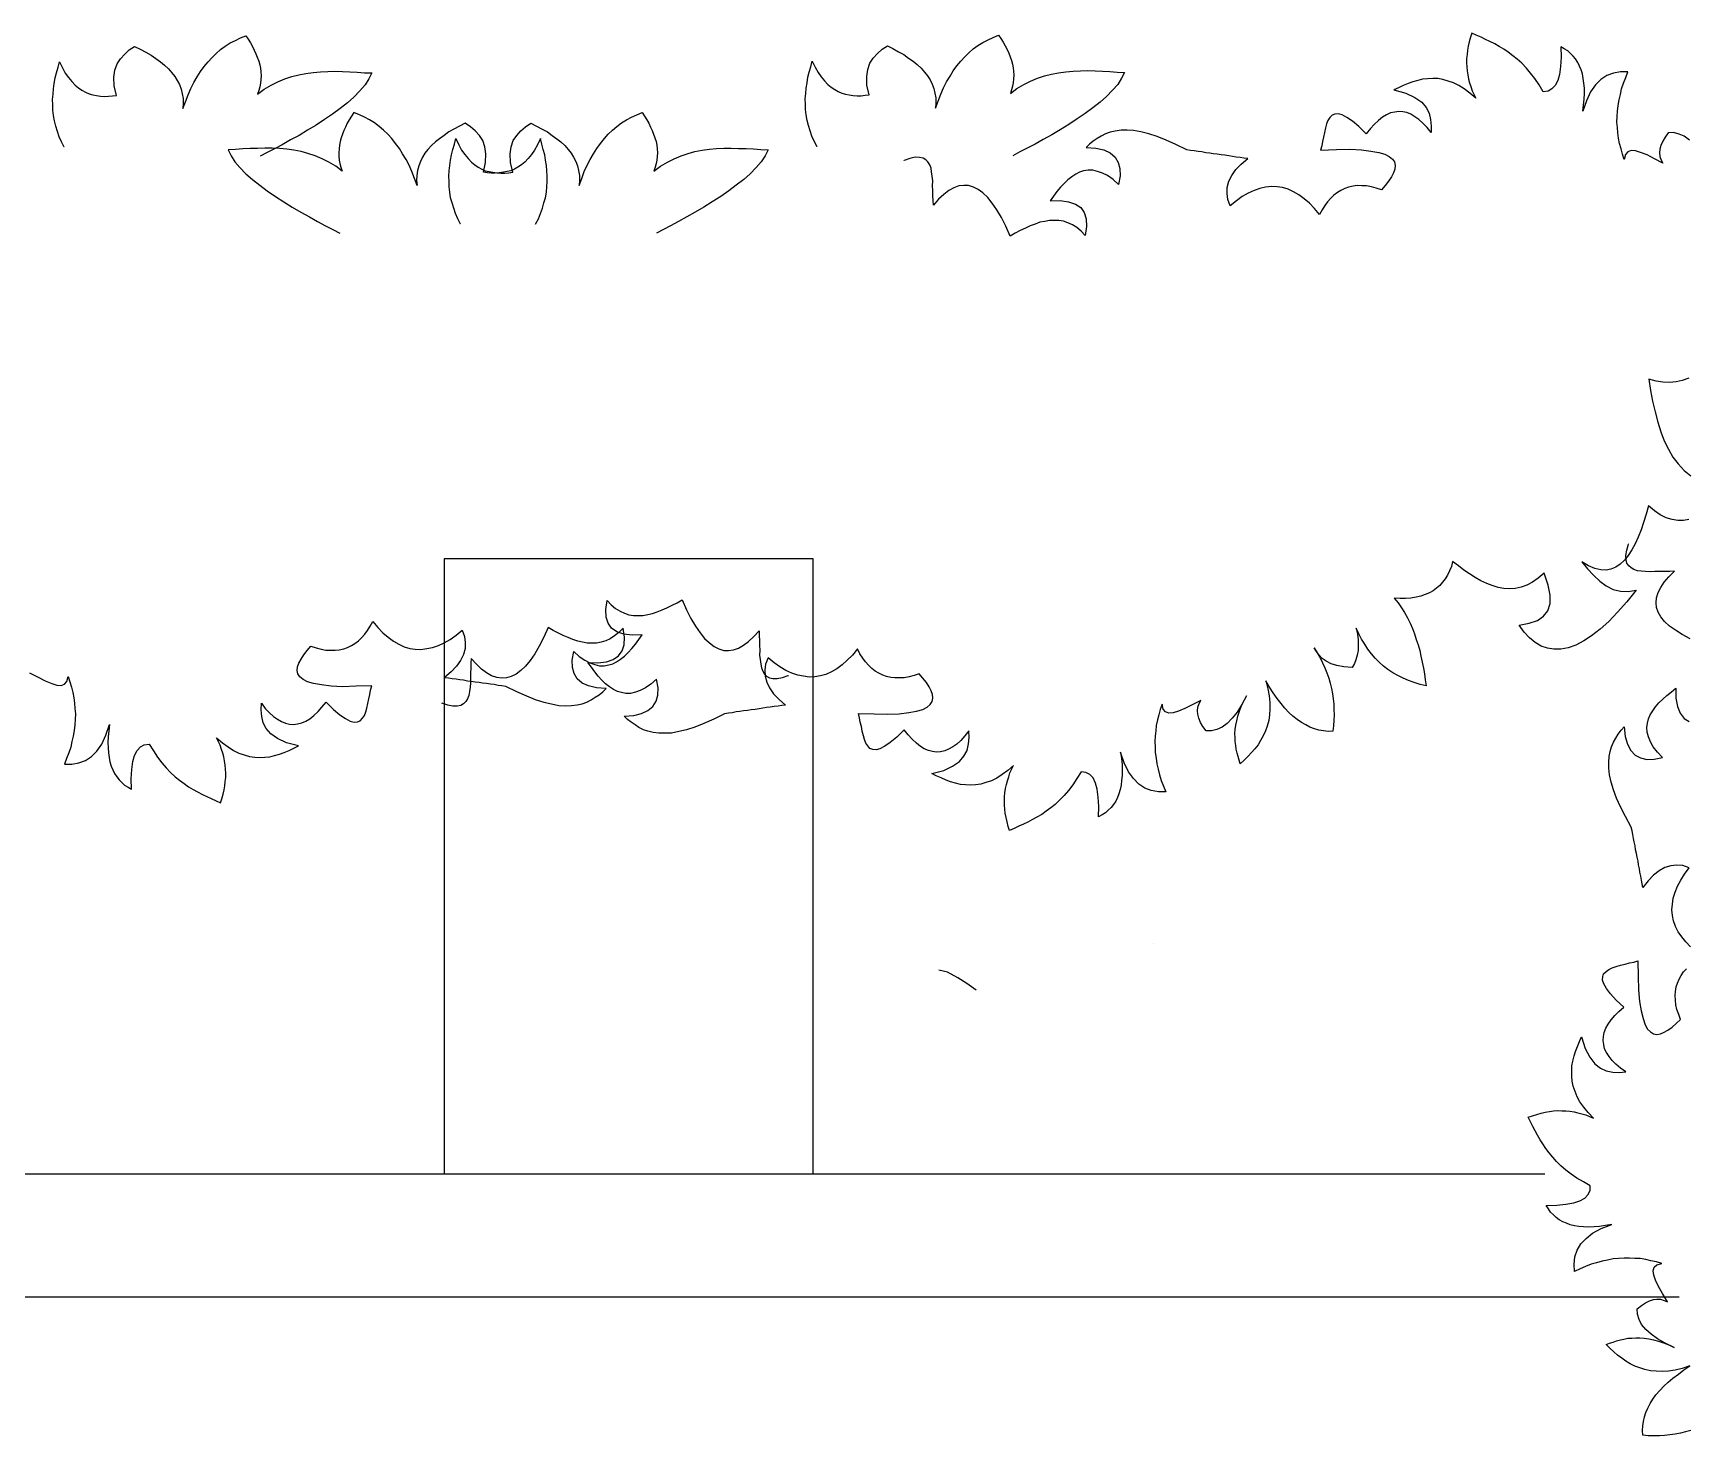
# Model space of a CAD drawing. Extents: x -24232 to 27340, y -23039 to 23489.
# Drawn here: x 6871 to 7542, y -18546 to -17976 of the extents above; entities that cross this region are included whole.
import ezdxf

# ---------------------------------------------------------------- set-up
doc = ezdxf.new("R2010")
doc.units = 0
doc.header["$LTSCALE"] = 10
for name, color, linetype in [('0-PLANTS', 11, 'CONTINUOUS'), ('1', 1, 'CONTINUOUS'), ('3', 3, 'CONTINUOUS')]:
    doc.layers.add(name, color=color, linetype=linetype)

msp = doc.modelspace()

# ---------------------------------------------------------------- linework, layer by layer
at = {"layer": '0-PLANTS', "color": 11}
for points in [[(7326.02, -18346.05), (7326.02, -18346.05)], [(7253.87, -18364.98), (7253.87, -18364.98)]]:
    msp.add_lwpolyline(points, close=True, dxfattribs=at)
msp.add_lwpolyline([(7253.87, -18364.98), (7250.08, -18362.21), (7246.37, -18359.92), (7242.19, -18357.7), (7238.7, -18356.81)], dxfattribs=at)
at = {"layer": '1'}
for p, q in [((7187.61, -18189.61), (7037.61, -18189.61)), ((7037.61, -18189.61), (7037.61, -18439.61)), ((7187.61, -18439.61), (7187.61, -18189.61))]:
    msp.add_line(p, q, dxfattribs=at)
for points in [[(6883.23, -18022.4), (6883.23, -18022.4), (6882.07, -18020.21), (6881.19, -18018.13), (6880.42, -18015.9), (6879.81, -18013.8), (6879.2, -18011.69), (6878.84, -18009.42), (6878.62, -18007.28), (6878.55, -18005.12), (6878.47, -18002.96), (6878.66, -18000.78), (6878.85, -17998.59), (6879.17, -17996.39), (6879.5, -17994.19), (6880.1, -17992.1), (6880.7, -17989.88), (6881.29, -17987.65), (6881.29, -17987.65), (6882.48, -17990.11), (6883.64, -17992.29), (6884.9, -17994.06), (6886.28, -17995.69), (6887.65, -17997.18), (6888.97, -17998.27), (6890.42, -17999.21), (6891.85, -18000.01), (6893.28, -18000.69), (6894.8, -18001.08), (6896.32, -18001.33), (6897.97, -18001.58), (6899.6, -18001.69), (6901.23, -18001.66), (6902.84, -18001.5), (6904.44, -18001.34), (6904.44, -18001.34), (6903.51, -17997.37), (6903.43, -17993.86), (6903.83, -17990.98), (6904.66, -17988.46), (6906.09, -17986.42), (6907.79, -17984.49), (6909.66, -17982.82), (6911.82, -17981.39), (6911.82, -17981.39), (6914.1, -17982.51), (6916.39, -17983.78), (6918.53, -17984.92), (6920.43, -17986.36), (6922.32, -17987.66), (6923.94, -17988.99), (6925.58, -17990.45), (6926.96, -17992.08), (6928.19, -17993.58), (6929.17, -17995.24), (6930.01, -17996.92), (6930.73, -17998.75), (6931.18, -18000.6), (6931.52, -18002.6), (6931.58, -18004.62), (6931.38, -18006.67), (6931.38, -18006.67), (6932.45, -18003.86), (6933.53, -18001.04), (6934.63, -17998.5), (6935.88, -17996.07), (6937.28, -17993.77), (6938.56, -17991.61), (6940.11, -17989.56), (6941.69, -17987.64), (6943.27, -17985.86), (6945, -17984.2), (6946.75, -17982.67), (6948.64, -17981.27), (6950.68, -17979.98), (6952.75, -17978.97), (6954.81, -17977.95), (6957.03, -17977.06), (6957.03, -17977.06), (6957.98, -17978.45), (6958.94, -17979.98), (6959.76, -17981.39), (6960.45, -17982.95), (6961.13, -17984.37), (6961.68, -17985.8), (6962.24, -17987.37), (6962.66, -17988.82), (6962.94, -17990.28), (6963.08, -17991.76), (6963.24, -17993.37), (6963.12, -17994.87), (6963, -17996.37), (6962.73, -17997.75), (6962.34, -17999.28), (6961.81, -18000.82), (6961.81, -18000.82), (6964.45, -17998.8), (6967.27, -17997.17), (6969.98, -17995.82), (6972.84, -17994.59), (6975.72, -17993.63), (6978.5, -17992.94), (6981.43, -17992.39), (6984.36, -17991.96), (6987.31, -17991.67), (6990.28, -17991.51), (6993.25, -17991.49), (6996.24, -17991.6), (6999.23, -17991.71), (7002.22, -17991.82), (7005.23, -17992.07), (7008.22, -17992.18), (7008.22, -17992.18), (7006.97, -17994.6), (7005.45, -17997.05), (7003.38, -17999.42), (7000.92, -18001.97), (6998.31, -18004.26), (6995.29, -18006.59), (6992.27, -18008.92), (6988.97, -18011.14), (6985.53, -18013.38), (6982.08, -18015.48), (6978.63, -18017.58), (6975.16, -18019.41), (6971.83, -18021.36), (6968.61, -18023.04), (6965.64, -18024.55), (6962.81, -18026.05)], [(7189.14, -18022.14), (7189.14, -18022.14), (7187.98, -18019.95), (7187.1, -18017.87), (7186.33, -18015.65), (7185.72, -18013.54), (7185.11, -18011.43), (7184.75, -18009.17), (7184.53, -18007.02), (7184.46, -18004.86), (7184.38, -18002.7), (7184.57, -18000.52), (7184.76, -17998.33), (7185.08, -17996.13), (7185.41, -17993.94), (7186.02, -17991.84), (7186.61, -17989.62), (7187.2, -17987.39), (7187.2, -17987.39), (7188.39, -17989.85), (7189.55, -17992.04), (7190.81, -17993.81), (7192.19, -17995.43), (7193.56, -17996.92), (7194.88, -17998.01), (7196.33, -17998.95), (7197.77, -17999.76), (7199.19, -18000.43), (7200.71, -18000.82), (7202.23, -18001.08), (7203.88, -18001.32), (7205.51, -18001.43), (7207.14, -18001.4), (7208.75, -18001.24), (7210.36, -18001.09), (7210.36, -18001.09), (7209.42, -17997.12), (7209.35, -17993.6), (7209.74, -17990.72), (7210.57, -17988.2), (7212, -17986.16), (7213.7, -17984.23), (7215.57, -17982.56), (7217.73, -17981.13), (7217.73, -17981.13), (7220.01, -17982.26), (7222.3, -17983.52), (7224.44, -17984.66), (7226.34, -17986.1), (7228.23, -17987.4), (7229.85, -17988.73), (7231.49, -17990.2), (7232.87, -17991.82), (7234.1, -17993.32), (7235.08, -17994.99), (7235.92, -17996.66), (7236.64, -17998.49), (7237.09, -18000.34), (7237.43, -18002.34), (7237.49, -18004.36), (7237.29, -18006.42), (7237.29, -18006.42), (7238.36, -18003.6), (7239.44, -18000.79), (7240.54, -17998.24), (7241.79, -17995.81), (7243.19, -17993.51), (7244.47, -17991.35), (7246.02, -17989.3), (7247.6, -17987.39), (7249.18, -17985.6), (7250.91, -17983.94), (7252.66, -17982.42), (7254.55, -17981.01), (7256.59, -17979.73), (7258.66, -17978.71), (7260.72, -17977.69), (7262.94, -17976.8), (7262.94, -17976.8), (7263.89, -17978.19), (7264.85, -17979.72), (7265.67, -17981.13), (7266.36, -17982.69), (7267.04, -17984.11), (7267.59, -17985.55), (7268.15, -17987.12), (7268.57, -17988.57), (7268.85, -17990.03), (7268.99, -17991.5), (7269.15, -17993.11), (7269.03, -17994.61), (7268.91, -17996.12), (7268.64, -17997.5), (7268.25, -17999.02), (7267.72, -18000.57), (7267.72, -18000.57), (7270.37, -17998.54), (7273.18, -17996.91), (7275.89, -17995.56), (7278.75, -17994.33), (7281.64, -17993.37), (7284.41, -17992.69), (7287.34, -17992.13), (7290.27, -17991.7), (7293.22, -17991.41), (7296.19, -17991.25), (7299.16, -17991.23), (7302.15, -17991.34), (7305.14, -17991.45), (7308.13, -17991.56), (7311.14, -17991.81), (7314.13, -17991.92), (7314.13, -17991.92), (7312.88, -17994.34), (7311.36, -17996.8), (7309.29, -17999.17), (7306.83, -18001.71), (7304.22, -18004), (7301.2, -18006.33), (7298.18, -18008.66), (7294.88, -18010.88), (7291.44, -18013.12), (7287.99, -18015.22), (7284.54, -18017.32), (7281.07, -18019.15), (7277.74, -18021.11), (7274.52, -18022.78), (7271.55, -18024.29), (7268.72, -18025.79)], [(7543.72, -18019.49), (7541.57, -18017.92), (7539.49, -18017.04), (7537.25, -18016.41), (7535.08, -18016.47), (7535.08, -18016.47), (7533.82, -18018.24), (7532.85, -18019.91), (7532.14, -18021.6), (7531.71, -18023.18), (7531.57, -18024.65), (7531.69, -18026.16), (7532.23, -18027.56), (7532.91, -18028.85), (7532.91, -18028.85), (7529.44, -18027.02), (7526.47, -18025.5), (7523.87, -18024.44), (7521.76, -18023.82), (7520.02, -18023.65), (7518.61, -18024.19), (7517.69, -18025.31), (7517.22, -18027.3), (7517.22, -18027.3), (7516.48, -18025.2), (7515.89, -18022.97), (7515.28, -18020.88), (7514.82, -18018.67), (7514.63, -18016.48), (7514.44, -18014.3), (7514.25, -18012.11), (7514.34, -18009.82), (7514.42, -18007.66), (7514.78, -18005.39), (7515.14, -18003.12), (7515.63, -18000.87), (7516.13, -17998.62), (7516.9, -17996.26), (7517.8, -17994.04), (7518.71, -17991.7), (7518.71, -17991.7), (7515.73, -17991.67), (7512.83, -17992.2), (7510.17, -17993.15), (7507.7, -17994.81), (7505.58, -17997.04), (7503.55, -17999.81), (7501.84, -18003.44), (7500.33, -18007.76), (7500.33, -18007.76), (7500.71, -18005.22), (7500.95, -18002.81), (7501.04, -18000.51), (7500.99, -17998.34), (7500.78, -17996.29), (7500.57, -17994.37), (7500.2, -17992.58), (7499.69, -17990.9), (7499.03, -17989.35), (7498.36, -17987.93), (7497.42, -17986.48), (7496.45, -17985.3), (7495.34, -17984.24), (7494.22, -17983.18), (7492.81, -17982.37), (7491.41, -17981.55), (7491.41, -17981.55), (7491.53, -17985.76), (7491.29, -17989.53), (7490.84, -17992.74), (7490.19, -17995.24), (7489.17, -17997.31), (7487.82, -17998.67), (7486.24, -17999.59), (7484.32, -17999.81), (7484.32, -17999.81), (7482.56, -17997.06), (7480.92, -17994.46), (7479.11, -17992.25), (7477.42, -17990.19), (7475.58, -17988.25), (7473.71, -17986.57), (7471.95, -17985.18), (7470.06, -17983.78), (7468.29, -17982.52), (7466.37, -17981.38), (7464.57, -17980.39), (7462.64, -17979.39), (7460.83, -17978.53), (7459.02, -17977.67), (7457.07, -17976.81), (7455.26, -17975.95), (7455.26, -17975.95), (7454.69, -17977.65), (7454.23, -17979.5), (7453.79, -17981.22), (7453.49, -17982.95), (7453.31, -17984.69), (7453.15, -17986.3), (7453.12, -17988.06), (7453.23, -17989.7), (7453.34, -17991.33), (7453.58, -17992.98), (7453.96, -17994.64), (7454.35, -17996.17), (7454.87, -17997.71), (7455.38, -17999.39), (7456.06, -18000.81), (7456.85, -18002.38), (7456.85, -18002.38), (7454.47, -18000.38), (7452.2, -17998.67), (7450.04, -17997.24), (7447.84, -17996.21), (7445.62, -17995.45), (7443.51, -17994.83), (7441.38, -17994.48), (7439.35, -17994.42), (7437.31, -17994.49), (7435.26, -17994.69), (7433.32, -17995.18), (7431.23, -17995.78), (7429.41, -17996.42), (7427.42, -17997.3), (7425.44, -17998.19), (7423.59, -17999.09), (7423.59, -17999.09), (7428.47, -18000.39), (7432.09, -18002.1), (7434.89, -18004), (7436.7, -18006.21), (7437.96, -18008.5), (7438.52, -18011.13), (7438.8, -18013.73), (7438.67, -18016.43), (7438.67, -18016.43), (7437.11, -18014.38), (7435.39, -18012.58), (7433.78, -18011.07), (7432.13, -18009.96), (7430.47, -18008.98), (7428.91, -18008.28), (7427.18, -18007.98), (7425.57, -18007.82), (7423.92, -18008.06), (7422.26, -18008.44), (7420.56, -18009.22), (7418.98, -18010.15), (7417.36, -18011.48), (7415.57, -18013.06), (7414.05, -18014.81), (7412.35, -18016.94), (7412.35, -18016.94), (7409.39, -18013.94), (7406.76, -18011.78), (7404.48, -18010.21), (7402.55, -18009.2), (7400.97, -18008.77), (7399.6, -18008.91), (7398.47, -18009.34), (7397.56, -18010.33), (7396.77, -18011.48), (7396.22, -18012.91), (7395.8, -18014.49), (7395.34, -18016.34), (7395.02, -18018.21), (7394.57, -18020.06), (7394.26, -18021.79), (7393.82, -18023.51), (7393.82, -18023.51), (7400.21, -18023.32), (7405.64, -18023.18), (7410.36, -18023.38), (7414.23, -18023.9), (7417.42, -18024.48), (7419.93, -18025.14), (7421.73, -18026.13), (7422.98, -18027.2), (7423.81, -18028.36), (7424.08, -18029.75), (7423.94, -18031.22), (7423.38, -18032.79), (7422.55, -18034.33), (7421.42, -18036.12), (7420.03, -18037.88), (7418.5, -18039.62), (7418.5, -18039.62), (7416.4, -18039.01), (7414.42, -18038.41), (7412.43, -18038.07), (7410.54, -18038.02), (7408.64, -18037.97), (7407, -18038.21), (7405.2, -18038.58), (7403.66, -18039.1), (7402.09, -18039.9), (7400.66, -18040.7), (7399.2, -18041.78), (7397.99, -18043.01), (7396.62, -18044.5), (7395.53, -18046.02), (7394.4, -18047.8), (7393.4, -18049.74), (7393.4, -18049.74), (7391.34, -18047.23), (7389.25, -18045.13), (7387.13, -18043.29), (7384.98, -18041.73), (7382.81, -18040.43), (7380.61, -18039.4), (7378.37, -18038.77), (7376.1, -18038.41), (7373.81, -18038.32), (7371.47, -18038.63), (7369.13, -18039.08), (7366.74, -18039.93), (7364.33, -18041.04), (7361.89, -18042.43), (7359.56, -18044.09), (7357.06, -18046.15), (7357.06, -18046.15), (7356.09, -18043.61), (7355.79, -18041.15), (7355.89, -18038.72), (7356.55, -18036.21), (7357.72, -18033.89), (7359.32, -18031.47), (7361.57, -18029.26), (7364.23, -18026.95), (7364.23, -18026.95), (7362.62, -18026.79), (7361.16, -18026.51), (7359.55, -18026.35), (7357.96, -18026.06), (7356.48, -18025.91), (7354.89, -18025.62), (7353.41, -18025.47), (7351.81, -18025.18), (7350.2, -18025.02), (7348.74, -18024.74), (7347.13, -18024.58), (7345.54, -18024.29), (7344.06, -18024.14), (7342.47, -18023.85), (7340.99, -18023.71), (7339.39, -18023.41), (7339.39, -18023.41), (7335.01, -18021.22), (7330.98, -18019.47), (7327.33, -18018.02), (7323.93, -18016.87), (7320.75, -18016.15), (7317.82, -18015.59), (7315.13, -18015.46), (7312.69, -18015.49), (7310.35, -18015.8), (7308.28, -18016.28), (7306.45, -18016.91), (7304.6, -18017.81), (7303.01, -18018.87), (7301.42, -18019.93), (7299.94, -18021.14), (7298.59, -18022.5), (7298.59, -18022.5), (7302.49, -18022.75), (7305.67, -18023.47), (7308.26, -18024.67), (7310.26, -18026.36), (7311.54, -18028.51), (7312.24, -18031.02), (7312.35, -18034.01), (7311.73, -18037.47), (7311.73, -18037.47), (7309.49, -18035.49), (7307.21, -18033.91), (7305.15, -18032.89), (7303.19, -18032.16), (7301.2, -18031.69), (7299.31, -18031.64), (7297.51, -18032), (7295.84, -18032.52), (7294.27, -18033.31), (7292.68, -18034.37), (7291.07, -18035.57), (7289.57, -18037.04), (7288.06, -18038.65), (7286.66, -18040.41), (7285.26, -18042.3), (7283.85, -18044.2), (7283.85, -18044.2), (7287.93, -18044.06), (7291.4, -18044.54), (7294.15, -18045.48), (7296.31, -18046.92), (7297.74, -18048.95), (7298.57, -18051.47), (7298.67, -18054.6), (7298.18, -18058.21), (7298.18, -18058.21), (7296.46, -18056.41), (7294.7, -18055.02), (7292.91, -18053.89), (7291.1, -18053.04), (7289.27, -18052.45), (7287.4, -18052.13), (7285.51, -18052.08), (7283.61, -18052.16), (7281.68, -18052.51), (7279.75, -18052.86), (7277.78, -18053.62), (7275.8, -18054.37), (7273.82, -18055.26), (7271.69, -18056.27), (7269.69, -18057.29), (7267.68, -18058.44), (7267.68, -18058.44), (7265.91, -18054.48), (7264.09, -18050.91), (7262.24, -18047.75), (7260.33, -18045.12), (7258.53, -18042.78), (7256.55, -18040.96), (7254.65, -18039.55), (7252.72, -18038.55), (7250.75, -18037.95), (7248.86, -18037.9), (7246.81, -18038.1), (7244.7, -18038.84), (7242.69, -18040), (7240.64, -18041.55), (7238.55, -18043.51), (7236.42, -18045.88), (7236.42, -18045.88), (7236.34, -18043.97), (7236.27, -18041.93), (7236.2, -18039.9), (7236.12, -18037.99), (7236.18, -18035.97), (7235.95, -18034.18), (7235.72, -18032.4), (7235.47, -18030.89), (7234.93, -18029.48), (7234.23, -18028.33), (7233.37, -18027.43), (7232.22, -18026.77), (7230.76, -18026.49), (7229, -18026.46), (7226.92, -18026.93), (7224.54, -18027.78), (7224.54, -18027.78), (7224.44, -18027.68)], [(7074.76, -18053.61), (7074.76, -18053.61), (7075.92, -18051.43), (7076.81, -18049.35), (7077.57, -18047.12), (7078.18, -18045.01), (7078.8, -18042.91), (7079.15, -18040.64), (7079.37, -18038.5), (7079.44, -18036.34), (7079.52, -18034.18), (7079.33, -18031.99), (7079.14, -18029.81), (7078.82, -18027.61), (7078.49, -18025.41), (7077.89, -18023.32), (7077.29, -18021.09), (7076.7, -18018.87), (7076.7, -18018.87), (7075.51, -18021.32), (7074.35, -18023.51), (7073.09, -18025.28), (7071.71, -18026.91), (7070.34, -18028.4), (7069.02, -18029.48), (7067.57, -18030.42), (7066.14, -18031.23), (7064.72, -18031.9), (7063.19, -18032.29), (7061.67, -18032.55), (7060.02, -18032.79), (7058.39, -18032.9), (7056.77, -18032.88), (7055.16, -18032.72), (7053.55, -18032.56), (7053.55, -18032.56), (7054.48, -18028.59), (7054.56, -18025.08), (7054.16, -18022.19), (7053.33, -18019.67), (7051.91, -18017.64), (7050.2, -18015.71), (7048.33, -18014.03), (7046.17, -18012.6), (7046.17, -18012.6), (7043.9, -18013.73), (7041.6, -18014.99), (7039.46, -18016.14), (7037.56, -18017.57), (7035.67, -18018.88), (7034.05, -18020.21), (7032.41, -18021.67), (7031.03, -18023.29), (7029.8, -18024.8), (7028.83, -18026.46), (7027.98, -18028.14), (7027.26, -18029.96), (7026.81, -18031.81), (7026.47, -18033.81), (7026.41, -18035.84), (7026.61, -18037.89), (7026.61, -18037.89), (7025.54, -18035.07), (7024.46, -18032.26), (7023.36, -18029.71), (7022.11, -18027.29), (7020.71, -18024.98), (7019.43, -18022.83), (7017.88, -18020.78), (7016.31, -18018.86), (7014.72, -18017.08), (7012.99, -18015.42), (7011.24, -18013.89), (7009.35, -18012.49), (7007.31, -18011.2), (7005.25, -18010.18), (7003.18, -18009.17), (7000.97, -18008.27), (7000.97, -18008.27), (7000.02, -18009.67), (6999.05, -18011.2), (6998.24, -18012.61), (6997.54, -18014.16), (6996.86, -18015.58), (6996.31, -18017.02), (6995.75, -18018.59), (6995.33, -18020.04), (6995.05, -18021.5), (6994.91, -18022.98), (6994.75, -18024.58), (6994.87, -18026.09), (6995, -18027.59), (6995.27, -18028.97), (6995.66, -18030.5), (6996.18, -18032.04), (6996.18, -18032.04), (6993.54, -18030.02), (6990.72, -18028.38), (6988.01, -18027.03), (6985.15, -18025.8), (6982.27, -18024.84), (6979.49, -18024.16), (6976.57, -18023.6), (6973.63, -18023.18), (6970.68, -18022.88), (6967.71, -18022.73), (6964.74, -18022.7), (6961.75, -18022.81), (6958.76, -18022.93), (6955.77, -18023.04), (6952.76, -18023.28), (6949.77, -18023.39), (6949.77, -18023.39), (6951.02, -18025.82), (6952.54, -18028.27), (6954.61, -18030.64), (6957.07, -18033.19), (6959.68, -18035.48), (6962.7, -18037.81), (6965.72, -18040.13), (6969.03, -18042.36), (6972.46, -18044.59), (6975.91, -18046.69), (6979.36, -18048.79), (6982.83, -18050.63), (6986.16, -18052.58), (6989.38, -18054.25), (6992.35, -18055.76), (6995.18, -18057.26)], [(7044.28, -18053.61), (7044.28, -18053.61), (7043.12, -18051.43), (7042.24, -18049.35), (7041.48, -18047.12), (7040.86, -18045.01), (7040.25, -18042.91), (7039.89, -18040.64), (7039.68, -18038.5), (7039.6, -18036.34), (7039.52, -18034.18), (7039.71, -18031.99), (7039.9, -18029.81), (7040.23, -18027.61), (7040.55, -18025.41), (7041.16, -18023.32), (7041.75, -18021.09), (7042.34, -18018.87), (7042.34, -18018.87), (7043.53, -18021.32), (7044.7, -18023.51), (7045.95, -18025.28), (7047.33, -18026.91), (7048.7, -18028.4), (7050.03, -18029.48), (7051.47, -18030.42), (7052.91, -18031.23), (7054.33, -18031.9), (7055.85, -18032.29), (7057.37, -18032.55), (7059.02, -18032.79), (7060.65, -18032.9), (7062.28, -18032.88), (7063.89, -18032.72), (7065.5, -18032.56), (7065.5, -18032.56), (7064.56, -18028.59), (7064.49, -18025.08), (7064.88, -18022.19), (7065.71, -18019.67), (7067.14, -18017.64), (7068.84, -18015.71), (7070.71, -18014.03), (7072.87, -18012.6), (7072.87, -18012.6), (7075.15, -18013.73), (7077.44, -18014.99), (7079.58, -18016.14), (7081.48, -18017.57), (7083.37, -18018.88), (7084.99, -18020.21), (7086.63, -18021.67), (7088.01, -18023.29), (7089.24, -18024.8), (7090.22, -18026.46), (7091.06, -18028.14), (7091.78, -18029.96), (7092.24, -18031.81), (7092.57, -18033.81), (7092.63, -18035.84), (7092.43, -18037.89), (7092.43, -18037.89), (7093.51, -18035.07), (7094.58, -18032.26), (7095.68, -18029.71), (7096.93, -18027.29), (7098.33, -18024.98), (7099.61, -18022.83), (7101.17, -18020.78), (7102.74, -18018.86), (7104.32, -18017.08), (7106.05, -18015.42), (7107.8, -18013.89), (7109.69, -18012.49), (7111.73, -18011.2), (7113.8, -18010.18), (7115.86, -18009.17), (7118.08, -18008.27), (7118.08, -18008.27), (7119.03, -18009.67), (7119.99, -18011.2), (7120.81, -18012.61), (7121.5, -18014.16), (7122.18, -18015.58), (7122.73, -18017.02), (7123.29, -18018.59), (7123.71, -18020.04), (7123.99, -18021.5), (7124.13, -18022.98), (7124.29, -18024.58), (7124.17, -18026.09), (7124.05, -18027.59), (7123.78, -18028.97), (7123.39, -18030.5), (7122.86, -18032.04), (7122.86, -18032.04), (7125.51, -18030.02), (7128.32, -18028.38), (7131.03, -18027.03), (7133.89, -18025.8), (7136.78, -18024.84), (7139.55, -18024.16), (7142.48, -18023.6), (7145.41, -18023.18), (7148.36, -18022.88), (7151.33, -18022.73), (7154.3, -18022.7), (7157.29, -18022.81), (7160.29, -18022.93), (7163.28, -18023.04), (7166.28, -18023.28), (7169.27, -18023.39), (7169.27, -18023.39), (7168.02, -18025.82), (7166.5, -18028.27), (7164.43, -18030.64), (7161.98, -18033.19), (7159.36, -18035.48), (7156.34, -18037.81), (7153.32, -18040.13), (7150.02, -18042.36), (7146.58, -18044.59), (7143.13, -18046.69), (7139.68, -18048.79), (7136.21, -18050.63), (7132.88, -18052.58), (7129.66, -18054.25), (7126.69, -18055.76), (7123.86, -18057.26)], [(7543.41, -18116.29), (7540.79, -18117.22), (7538.27, -18117.74), (7535.59, -18118.01), (7532.86, -18117.87), (7530.12, -18117.47), (7527.19, -18116.67), (7527.19, -18116.67), (7527.91, -18121.2), (7528.75, -18125.59), (7529.72, -18129.96), (7530.81, -18134.05), (7532.01, -18138), (7533.45, -18141.65), (7535.15, -18145.14), (7536.96, -18148.34), (7539.13, -18151.11), (7541.55, -18153.71), (7544.2, -18155.89)], [(7543.52, -18173.69), (7541.26, -18174.05), (7538.95, -18174.01), (7536.62, -18173.7), (7534.24, -18172.99), (7531.82, -18171.74), (7529.5, -18170.2), (7527, -18168.15), (7527, -18168.15), (7526.11, -18171.49), (7525.08, -18174.84), (7524.03, -18177.92), (7522.84, -18180.88), (7521.61, -18183.58), (7520.23, -18186.02), (7518.83, -18188.32), (7517.26, -18190.24), (7515.52, -18191.76), (7513.74, -18193.02), (7511.8, -18193.89), (7509.8, -18194.22), (7507.63, -18194.17), (7505.27, -18193.59), (7502.72, -18192.48), (7499.99, -18190.86), (7499.99, -18190.86), (7502.31, -18193.74), (7504.73, -18196.35), (7507.26, -18198.67), (7509.89, -18200.58), (7512.74, -18202.06), (7515.66, -18202.85), (7518.79, -18202.95), (7522.11, -18202.35), (7522.11, -18202.35), (7518.26, -18207.2), (7514.47, -18211.37), (7510.92, -18215.1), (7507.44, -18218.29), (7503.91, -18220.94), (7500.73, -18223.02), (7497.51, -18224.69), (7494.37, -18225.81), (7491.44, -18226.37), (7488.6, -18226.38), (7485.99, -18225.96), (7483.47, -18225.13), (7481.02, -18223.61), (7478.67, -18221.81), (7476.54, -18219.45), (7474.51, -18216.67), (7474.51, -18216.67), (7478.62, -18215.85), (7481.9, -18214.72), (7484.43, -18212.98), (7486.11, -18210.78), (7487.04, -18207.85), (7487.11, -18204.45), (7486.3, -18200.34), (7484.6, -18195.49), (7484.6, -18195.49), (7482.23, -18197.49), (7479.96, -18199.2), (7477.64, -18200.38), (7475.28, -18201.15), (7472.89, -18201.66), (7470.61, -18201.89), (7468.29, -18201.71), (7465.94, -18201.26), (7463.57, -18200.55), (7461.32, -18199.69), (7458.91, -18198.57), (7456.62, -18197.31), (7454.3, -18195.78), (7451.98, -18194.25), (7449.78, -18192.57), (7447.44, -18190.77), (7447.44, -18190.77), (7446.95, -18192.71), (7446.19, -18194.55), (7445.41, -18196.25), (7444.48, -18197.83), (7443.39, -18199.16), (7442.3, -18200.48), (7440.92, -18201.57), (7439.54, -18202.65), (7438, -18203.48), (7436.31, -18204.19), (7434.47, -18204.78), (7432.62, -18205.23), (7430.48, -18205.58), (7428.34, -18205.79), (7426.17, -18205.73), (7423.73, -18205.7), (7423.73, -18205.7), (7425.27, -18207.58), (7426.68, -18209.61), (7427.96, -18211.52), (7429.12, -18213.7), (7430.14, -18215.77), (7431.17, -18217.97), (7431.93, -18220.2), (7432.69, -18222.42), (7433.45, -18224.65), (7434.08, -18226.89), (7434.59, -18229.28), (7435.09, -18231.67), (7435.6, -18234.05), (7435.97, -18236.45), (7436.34, -18238.85), (7436.72, -18241.25), (7436.72, -18241.25), (7434.22, -18240.69), (7431.85, -18239.98), (7429.46, -18239.13), (7427.33, -18238.12), (7425.2, -18237.11), (7423.19, -18235.96), (7421.17, -18234.67), (7419.4, -18233.22), (7417.62, -18231.63), (7415.97, -18230.03), (7414.45, -18228.29), (7413.04, -18226.4), (7411.76, -18224.36), (7410.47, -18222.32), (7409.31, -18220.13), (7408.26, -18217.79), (7408.26, -18217.79), (7408.78, -18220.32), (7409.01, -18222.6), (7409.1, -18224.89), (7409.03, -18226.93), (7408.68, -18228.86), (7408.18, -18230.67), (7407.52, -18232.22), (7406.59, -18233.8), (7406.59, -18233.8), (7403.19, -18233.6), (7400.43, -18233.06), (7398.05, -18232.34), (7396.06, -18231.32), (7394.45, -18230.13), (7393.23, -18228.76), (7392.15, -18227.38), (7391.18, -18225.85), (7391.18, -18225.85), (7392.47, -18227.89), (7393.62, -18229.94), (7394.62, -18231.87), (7395.5, -18233.95), (7396.39, -18236.03), (7397.14, -18238.12), (7397.75, -18240.23), (7398.23, -18242.35), (7398.58, -18244.48), (7398.92, -18246.61), (7399.13, -18248.76), (7399.21, -18250.92), (7399.29, -18253.08), (7399.23, -18255.25), (7399.06, -18257.57), (7398.73, -18259.77), (7398.73, -18259.77), (7396.84, -18259.82), (7394.92, -18259.6), (7393.13, -18259.24), (7391.32, -18258.74), (7389.49, -18258.11), (7387.78, -18257.19), (7386.05, -18256.14), (7384.31, -18254.96), (7382.55, -18253.65), (7380.91, -18252.05), (7379.25, -18250.32), (7377.71, -18248.44), (7376.15, -18246.42), (7374.57, -18244.14), (7372.99, -18241.86), (7371.52, -18239.3), (7371.52, -18239.3), (7372.38, -18242.46), (7372.94, -18245.39), (7373.2, -18248.07), (7373.18, -18250.64), (7373.02, -18253.1), (7372.71, -18255.43), (7372.12, -18257.66), (7371.36, -18259.63), (7370.48, -18261.61), (7369.44, -18263.47), (7368.39, -18265.2), (7367.06, -18266.82), (7365.73, -18268.44), (7364.26, -18269.94), (7362.78, -18271.44), (7361.17, -18272.96), (7361.17, -18272.96), (7360.76, -18271.51), (7360.34, -18270.06), (7359.93, -18268.61), (7359.5, -18267.03), (7359.36, -18265.55), (7359.06, -18263.96), (7359.04, -18262.33), (7359.01, -18260.71), (7359.12, -18259.08), (7359.35, -18257.29), (7359.72, -18255.5), (7360.2, -18253.55), (7360.82, -18251.6), (7361.57, -18249.63), (7362.58, -18247.49), (7363.72, -18245.35), (7363.72, -18245.35), (7361.78, -18248.93), (7359.91, -18251.96), (7357.85, -18254.46), (7355.89, -18256.55), (7353.75, -18258.12), (7351.67, -18259), (7349.43, -18259.63), (7347.25, -18259.57), (7347.25, -18259.57), (7346, -18257.8), (7345.02, -18256.14), (7344.31, -18254.44), (7343.88, -18252.86), (7343.74, -18251.39), (7343.86, -18249.89), (7344.4, -18248.48), (7345.08, -18247.19), (7345.08, -18247.19), (7341.61, -18249.02), (7338.64, -18250.54), (7336.04, -18251.61), (7333.93, -18252.22), (7332.19, -18252.39), (7330.78, -18251.85), (7329.86, -18250.73), (7329.39, -18248.74), (7329.39, -18248.74), (7328.65, -18250.85), (7328.06, -18253.07), (7327.45, -18255.16), (7326.99, -18257.37), (7326.8, -18259.56), (7326.61, -18261.74), (7326.42, -18263.93), (7326.51, -18266.22), (7326.59, -18268.38), (7326.95, -18270.65), (7327.31, -18272.92), (7327.8, -18275.17), (7328.3, -18277.42), (7329.07, -18279.78), (7329.97, -18282), (7330.88, -18284.34), (7330.88, -18284.34), (7327.9, -18284.37), (7325, -18283.84), (7322.34, -18282.89), (7319.87, -18281.23), (7317.76, -18279.01), (7315.72, -18276.23), (7314.01, -18272.6), (7312.5, -18268.28), (7312.5, -18268.28), (7312.89, -18270.82), (7313.12, -18273.23), (7313.21, -18275.53), (7313.16, -18277.7), (7312.95, -18279.75), (7312.74, -18281.67), (7312.37, -18283.46), (7311.86, -18285.14), (7311.2, -18286.69), (7310.53, -18288.12), (7309.59, -18289.56), (7308.62, -18290.74), (7307.51, -18291.8), (7306.4, -18292.86), (7304.99, -18293.67), (7303.58, -18294.49), (7303.58, -18294.49), (7303.7, -18290.28), (7303.47, -18286.51), (7303.01, -18283.31), (7302.36, -18280.8), (7301.34, -18278.73), (7299.99, -18277.37), (7298.41, -18276.45), (7296.49, -18276.23), (7296.49, -18276.23), (7294.73, -18278.98), (7293.09, -18281.58), (7291.28, -18283.79), (7289.59, -18285.85), (7287.75, -18287.79), (7285.88, -18289.47), (7284.12, -18290.86), (7282.23, -18292.26), (7280.46, -18293.52), (7278.54, -18294.66), (7276.74, -18295.65), (7274.81, -18296.65), (7273, -18297.51), (7271.19, -18298.37), (7269.24, -18299.23), (7267.43, -18300.09), (7267.43, -18300.09), (7266.86, -18298.39), (7266.4, -18296.54), (7265.96, -18294.82), (7265.66, -18293.09), (7265.49, -18291.35), (7265.33, -18289.74), (7265.29, -18287.98), (7265.4, -18286.34), (7265.51, -18284.71), (7265.75, -18283.06), (7266.13, -18281.4), (7266.52, -18279.87), (7267.04, -18278.33), (7267.55, -18276.65), (7268.23, -18275.23), (7269.02, -18273.66), (7269.02, -18273.66), (7266.64, -18275.66), (7264.38, -18277.37), (7262.21, -18278.8), (7260.01, -18279.83), (7257.79, -18280.6), (7255.68, -18281.21), (7253.55, -18281.56), (7251.52, -18281.62), (7249.49, -18281.55), (7247.43, -18281.35), (7245.49, -18280.86), (7243.4, -18280.26), (7241.58, -18279.62), (7239.59, -18278.74), (7237.61, -18277.85), (7235.76, -18276.95), (7235.76, -18276.95), (7240.64, -18275.65), (7244.27, -18273.94), (7247.06, -18272.04), (7248.87, -18269.83), (7250.13, -18267.54), (7250.69, -18264.91), (7250.97, -18262.31), (7250.84, -18259.61), (7250.84, -18259.61), (7249.28, -18261.66), (7247.56, -18263.46), (7245.95, -18264.97), (7244.3, -18266.08), (7242.64, -18267.06), (7241.08, -18267.76), (7239.35, -18268.06), (7237.74, -18268.22), (7236.09, -18267.98), (7234.43, -18267.6), (7232.73, -18266.82), (7231.15, -18265.89), (7229.53, -18264.56), (7227.75, -18262.98), (7226.22, -18261.23), (7224.52, -18259.1), (7224.52, -18259.1), (7221.56, -18262.1), (7218.93, -18264.26), (7216.65, -18265.84), (7214.72, -18266.84), (7213.14, -18267.27), (7211.77, -18267.13), (7210.64, -18266.7), (7209.73, -18265.71), (7208.94, -18264.57), (7208.4, -18263.13), (7207.97, -18261.55), (7207.51, -18259.7), (7207.2, -18257.83), (7206.74, -18255.98), (7206.44, -18254.25), (7205.99, -18252.53), (7205.99, -18252.53), (7212.38, -18252.72), (7217.81, -18252.86), (7222.53, -18252.66), (7226.4, -18252.14), (7229.6, -18251.56), (7232.1, -18250.9), (7233.9, -18249.91), (7235.15, -18248.84), (7235.98, -18247.68), (7236.25, -18246.29), (7236.11, -18244.82), (7235.55, -18243.25), (7234.72, -18241.71), (7233.59, -18239.92), (7232.2, -18238.16), (7230.67, -18236.42), (7230.67, -18236.42), (7228.57, -18237.03), (7226.6, -18237.63), (7224.6, -18237.97), (7222.71, -18238.02), (7220.82, -18238.07), (7219.17, -18237.83), (7217.37, -18237.46), (7215.83, -18236.94), (7214.26, -18236.14), (7212.83, -18235.34), (7211.37, -18234.26), (7210.16, -18233.03), (7208.8, -18231.54), (7207.7, -18230.02), (7206.57, -18228.24), (7205.57, -18226.3), (7205.57, -18226.3), (7203.52, -18228.81), (7201.42, -18230.91), (7199.3, -18232.75), (7197.15, -18234.31), (7194.98, -18235.61), (7192.78, -18236.64), (7190.54, -18237.27), (7188.27, -18237.63), (7185.98, -18237.72), (7183.65, -18237.41), (7181.3, -18236.96), (7178.91, -18236.11), (7176.5, -18235), (7174.06, -18233.61), (7171.73, -18231.95), (7169.23, -18229.89), (7169.23, -18229.89), (7168.26, -18232.43), (7167.96, -18234.89), (7168.06, -18237.32), (7168.72, -18239.83), (7169.9, -18242.15), (7171.49, -18244.57), (7173.74, -18246.78), (7176.4, -18249.09), (7176.4, -18249.09), (7174.8, -18249.25), (7173.33, -18249.53), (7171.72, -18249.69), (7170.13, -18249.98), (7168.65, -18250.13), (7167.06, -18250.42), (7165.58, -18250.57), (7163.99, -18250.86), (7162.38, -18251.02), (7160.91, -18251.3), (7159.3, -18251.46), (7157.71, -18251.75), (7156.23, -18251.9), (7154.64, -18252.19), (7153.16, -18252.34), (7151.57, -18252.63), (7151.57, -18252.63), (7147.18, -18254.82), (7143.15, -18256.57), (7139.5, -18258.02), (7136.1, -18259.17), (7132.92, -18259.89), (7129.99, -18260.45), (7127.3, -18260.58), (7124.86, -18260.55), (7122.53, -18260.24), (7120.45, -18259.76), (7118.62, -18259.13), (7116.78, -18258.23), (7115.18, -18257.17), (7113.59, -18256.11), (7112.11, -18254.9), (7110.76, -18253.54), (7110.76, -18253.54), (7114.66, -18253.29), (7117.84, -18252.57), (7120.43, -18251.37), (7122.43, -18249.68), (7123.71, -18247.53), (7124.41, -18245.02), (7124.52, -18242.03), (7123.91, -18238.57), (7123.91, -18238.57), (7121.66, -18240.55), (7119.38, -18242.13), (7117.32, -18243.15), (7115.36, -18243.88), (7113.37, -18244.35), (7111.48, -18244.4), (7109.69, -18244.04), (7108.01, -18243.52), (7106.44, -18242.73), (7104.85, -18241.67), (7103.24, -18240.47), (7101.74, -18239), (7100.23, -18237.39), (7098.83, -18235.63), (7097.43, -18233.74), (7096.02, -18231.84), (7096.02, -18231.84), (7100.1, -18231.98), (7103.57, -18231.5), (7106.32, -18230.56), (7108.48, -18229.12), (7109.91, -18227.09), (7110.74, -18224.57), (7110.84, -18221.44), (7110.35, -18217.84), (7110.35, -18217.84), (7108.63, -18219.63), (7106.87, -18221.02), (7105.09, -18222.15), (7103.27, -18223), (7101.44, -18223.59), (7099.57, -18223.91), (7097.68, -18223.96), (7095.78, -18223.88), (7093.85, -18223.53), (7091.92, -18223.18), (7089.95, -18222.42), (7087.98, -18221.67), (7085.99, -18220.78), (7083.86, -18219.77), (7081.86, -18218.75), (7079.85, -18217.6), (7079.85, -18217.6), (7078.08, -18221.56), (7076.27, -18225.13), (7074.41, -18228.29), (7072.5, -18230.92), (7070.7, -18233.26), (7068.72, -18235.08), (7066.82, -18236.49), (7064.89, -18237.49), (7062.92, -18238.09), (7061.03, -18238.14), (7058.98, -18237.94), (7056.87, -18237.2), (7054.86, -18236.04), (7052.81, -18234.49), (7050.73, -18232.53), (7048.6, -18230.16), (7048.6, -18230.16), (7048.51, -18232.07), (7048.44, -18234.11), (7048.37, -18236.14), (7048.29, -18238.05), (7048.36, -18240.07), (7048.13, -18241.86), (7047.9, -18243.64), (7047.64, -18245.15), (7047.1, -18246.56), (7046.4, -18247.71), (7045.54, -18248.61), (7044.39, -18249.27), (7042.93, -18249.55), (7041.17, -18249.58), (7039.09, -18249.11), (7036.71, -18248.27), (7036.71, -18248.27), (7036.61, -18248.36)], [(7543.94, -18222.13), (7540.69, -18220.43), (7537.98, -18218.65), (7535.55, -18216.96), (7533.63, -18215.07), (7532.14, -18213.24), (7531.04, -18211.36), (7530.35, -18209.42), (7530.21, -18207.53), (7530.31, -18205.48), (7530.95, -18203.34), (7532.01, -18201.28), (7533.47, -18199.15), (7535.33, -18196.97), (7537.58, -18194.73), (7537.58, -18194.73), (7535.68, -18194.74), (7533.64, -18194.77), (7531.6, -18194.8), (7529.7, -18194.81), (7527.68, -18194.97), (7525.88, -18194.82), (7524.09, -18194.68), (7522.57, -18194.49), (7521.13, -18194.02), (7519.95, -18193.38), (7519.01, -18192.57), (7518.3, -18191.44), (7517.95, -18190), (7517.83, -18188.24), (7518.2, -18186.15), (7518.94, -18183.72), (7518.94, -18183.72), (7518.84, -18183.63)], [(6869.08, -18235.96), (6872.56, -18237.79), (6875.52, -18239.3), (6878.12, -18240.37), (6880.23, -18240.99), (6881.97, -18241.16), (6883.38, -18240.62), (6884.3, -18239.49), (6884.77, -18237.51), (6884.77, -18237.51), (6885.51, -18239.61), (6886.1, -18241.84), (6886.71, -18243.93), (6887.17, -18246.14), (6887.36, -18248.33), (6887.55, -18250.51), (6887.74, -18252.7), (6887.65, -18254.99), (6887.57, -18257.15), (6887.21, -18259.42), (6886.85, -18261.68), (6886.36, -18263.94), (6885.87, -18266.19), (6885.09, -18268.55), (6884.19, -18270.76), (6883.29, -18273.11), (6883.29, -18273.11), (6886.26, -18273.14), (6889.16, -18272.61), (6891.83, -18271.65), (6894.29, -18270), (6896.41, -18267.77), (6898.44, -18264.99), (6900.15, -18261.37), (6901.66, -18257.05), (6901.66, -18257.05), (6901.28, -18259.59), (6901.04, -18262), (6900.95, -18264.29), (6901, -18266.47), (6901.21, -18268.52), (6901.43, -18270.43), (6901.79, -18272.23), (6902.3, -18273.91), (6902.96, -18275.46), (6903.63, -18276.88), (6904.57, -18278.33), (6905.54, -18279.51), (6906.65, -18280.57), (6907.77, -18281.62), (6909.18, -18282.44), (6910.59, -18283.26), (6910.59, -18283.26), (6910.46, -18279.05), (6910.7, -18275.28), (6911.15, -18272.07), (6911.8, -18269.56), (6912.82, -18267.5), (6914.17, -18266.14), (6915.75, -18265.21), (6917.67, -18265), (6917.67, -18265), (6919.43, -18267.74), (6921.07, -18270.34), (6922.88, -18272.55), (6924.57, -18274.62), (6926.41, -18276.56), (6928.28, -18278.23), (6930.04, -18279.63), (6931.93, -18281.03), (6933.7, -18282.29), (6935.62, -18283.43), (6937.42, -18284.42), (6939.35, -18285.42), (6941.16, -18286.28), (6942.97, -18287.13), (6944.92, -18288), (6946.73, -18288.86), (6946.73, -18288.86), (6947.31, -18287.15), (6947.76, -18285.3), (6948.2, -18283.59), (6948.51, -18281.86), (6948.68, -18280.11), (6948.84, -18278.5), (6948.88, -18276.75), (6948.77, -18275.11), (6948.66, -18273.48), (6948.41, -18271.83), (6948.04, -18270.16), (6947.65, -18268.64), (6947.12, -18267.09), (6946.61, -18265.42), (6945.94, -18264), (6945.14, -18262.43), (6945.14, -18262.43), (6947.52, -18264.43), (6949.79, -18266.14), (6951.95, -18267.57), (6954.15, -18268.6), (6956.38, -18269.36), (6958.48, -18269.98), (6960.61, -18270.32), (6962.64, -18270.39), (6964.68, -18270.32), (6966.73, -18270.11), (6968.67, -18269.63), (6970.76, -18269.02), (6972.59, -18268.39), (6974.57, -18267.5), (6976.55, -18266.62), (6978.4, -18265.72), (6978.4, -18265.72), (6973.52, -18264.42), (6969.9, -18262.71), (6967.11, -18260.81), (6965.29, -18258.6), (6964.03, -18256.31), (6963.48, -18253.68), (6963.19, -18251.08), (6963.32, -18248.38), (6963.32, -18248.38), (6964.88, -18250.43), (6966.6, -18252.23), (6968.21, -18253.74), (6969.86, -18254.85), (6971.52, -18255.83), (6973.08, -18256.52), (6974.81, -18256.83), (6976.42, -18256.99), (6978.07, -18256.74), (6979.73, -18256.37), (6981.43, -18255.59), (6983.02, -18254.66), (6984.64, -18253.33), (6986.42, -18251.75), (6987.94, -18250), (6989.64, -18247.87), (6989.64, -18247.87), (6992.6, -18250.87), (6995.23, -18253.02), (6997.51, -18254.6), (6999.44, -18255.61), (7001.03, -18256.03), (7002.39, -18255.9), (7003.52, -18255.47), (7004.43, -18254.47), (7005.22, -18253.33), (7005.77, -18251.9), (7006.19, -18250.31), (7006.65, -18248.46), (7006.97, -18246.6), (7007.42, -18244.75), (7007.73, -18243.02), (7008.17, -18241.3), (7008.17, -18241.3), (7001.79, -18241.48), (6996.36, -18241.62), (6991.63, -18241.43), (6987.76, -18240.91), (6984.57, -18240.32), (6982.06, -18239.67), (6980.26, -18238.68), (6979.01, -18237.61), (6978.18, -18236.44), (6977.91, -18235.06), (6978.06, -18233.59), (6978.62, -18232.02), (6979.45, -18230.47), (6980.57, -18228.69), (6981.96, -18226.93), (6983.49, -18225.19), (6983.49, -18225.19), (6985.6, -18225.8), (6987.57, -18226.4), (6989.57, -18226.73), (6991.46, -18226.79), (6993.35, -18226.84), (6995, -18226.59), (6996.79, -18226.23), (6998.33, -18225.7), (6999.9, -18224.91), (7001.34, -18224.1), (7002.8, -18223.03), (7004, -18221.8), (7005.37, -18220.31), (7006.47, -18218.79), (7007.59, -18217), (7008.59, -18215.07), (7008.59, -18215.07), (7010.65, -18217.58), (7012.74, -18219.68), (7014.86, -18221.51), (7017.01, -18223.08), (7019.18, -18224.38), (7021.38, -18225.41), (7023.62, -18226.04), (7025.89, -18226.39), (7028.18, -18226.49), (7030.52, -18226.17), (7032.86, -18225.73), (7035.25, -18224.88), (7037.66, -18223.77), (7040.1, -18222.38), (7042.43, -18220.72), (7044.94, -18218.66), (7044.94, -18218.66), (7045.9, -18221.19), (7046.2, -18223.66), (7046.1, -18226.09), (7045.44, -18228.6), (7044.27, -18230.92), (7042.67, -18233.33), (7040.42, -18235.55), (7037.76, -18237.86), (7037.76, -18237.86), (7039.37, -18238.02), (7040.83, -18238.3), (7042.44, -18238.46), (7044.04, -18238.75), (7045.51, -18238.9), (7047.11, -18239.19), (7048.58, -18239.33), (7050.18, -18239.63), (7051.79, -18239.79), (7053.25, -18240.07), (7054.86, -18240.23), (7056.45, -18240.52), (7057.93, -18240.66), (7059.53, -18240.96), (7061, -18241.1), (7062.6, -18241.4), (7062.6, -18241.4), (7066.98, -18243.59), (7071.01, -18245.34), (7074.66, -18246.79), (7078.07, -18247.93), (7081.25, -18248.65), (7084.17, -18249.21), (7086.86, -18249.34), (7089.3, -18249.32), (7091.64, -18249), (7093.72, -18248.53), (7095.54, -18247.9), (7097.39, -18247), (7098.98, -18245.94), (7100.58, -18244.88), (7102.05, -18243.67), (7103.4, -18242.31), (7103.4, -18242.31), (7099.5, -18242.06), (7096.32, -18241.34), (7093.73, -18240.14), (7091.73, -18238.45), (7090.46, -18236.29), (7089.76, -18233.79), (7089.64, -18230.8), (7090.26, -18227.34), (7090.26, -18227.34), (7092.5, -18229.32), (7094.78, -18230.9), (7096.85, -18231.91), (7098.81, -18232.65), (7100.79, -18233.12), (7102.68, -18233.17), (7104.48, -18232.8), (7106.15, -18232.29), (7107.72, -18231.5), (7109.32, -18230.44), (7110.92, -18229.24), (7112.42, -18227.76), (7113.94, -18226.15), (7115.33, -18224.4), (7116.73, -18222.5), (7118.14, -18220.61), (7118.14, -18220.61), (7114.06, -18220.75), (7110.59, -18220.27), (7107.84, -18219.32), (7105.68, -18217.89), (7104.26, -18215.85), (7103.42, -18213.33), (7103.32, -18210.21), (7103.82, -18206.6), (7103.82, -18206.6), (7105.53, -18208.4), (7107.29, -18209.79), (7109.08, -18210.91), (7110.89, -18211.77), (7112.73, -18212.36), (7114.59, -18212.68), (7116.48, -18212.73), (7118.39, -18212.65), (7120.32, -18212.29), (7122.25, -18211.94), (7124.22, -18211.19), (7126.19, -18210.44), (7128.17, -18209.55), (7130.3, -18208.54), (7132.3, -18207.52), (7134.31, -18206.36), (7134.31, -18206.36), (7136.08, -18210.33), (7137.9, -18213.9), (7139.75, -18217.06), (7141.66, -18219.68), (7143.46, -18222.03), (7145.45, -18223.85), (7147.34, -18225.26), (7149.27, -18226.26), (7151.24, -18226.86), (7153.13, -18226.91), (7155.18, -18226.71), (7157.29, -18225.97), (7159.3, -18224.81), (7161.35, -18223.25), (7163.44, -18221.29), (7165.57, -18218.93), (7165.57, -18218.93), (7165.65, -18220.83), (7165.72, -18222.87), (7165.79, -18224.91), (7165.87, -18226.82), (7165.81, -18228.84), (7166.04, -18230.62), (7166.27, -18232.41), (7166.52, -18233.92), (7167.06, -18235.33), (7167.76, -18236.48), (7168.62, -18237.38), (7169.77, -18238.03), (7171.24, -18238.31), (7172.99, -18238.35), (7175.07, -18237.88), (7177.46, -18237.03), (7177.46, -18237.03), (7177.55, -18237.12)], [(7543.62, -18315.21), (7541.05, -18314.37), (7538.57, -18314.19), (7536.15, -18314.41), (7533.67, -18315.18), (7531.41, -18316.47), (7529.07, -18318.17), (7526.97, -18320.53), (7524.79, -18323.3), (7524.79, -18323.3), (7524.55, -18321.7), (7524.2, -18320.25), (7523.97, -18318.65), (7523.6, -18317.07), (7523.38, -18315.61), (7523.01, -18314.03), (7522.8, -18312.56), (7522.43, -18310.98), (7522.19, -18309.38), (7521.84, -18307.93), (7521.61, -18306.33), (7521.24, -18304.75), (7521.02, -18303.29), (7520.65, -18301.71), (7520.44, -18300.24), (7520.07, -18298.66), (7520.07, -18298.66), (7517.67, -18294.38), (7515.73, -18290.45), (7514.11, -18286.87), (7512.8, -18283.52), (7511.93, -18280.38), (7511.23, -18277.49), (7510.97, -18274.8), (7510.88, -18272.36), (7511.08, -18270.02), (7511.45, -18267.92), (7512, -18266.07), (7512.81, -18264.18), (7513.79, -18262.53), (7514.78, -18260.89), (7515.91, -18259.36), (7517.2, -18257.94), (7517.2, -18257.94), (7517.64, -18261.83), (7518.51, -18264.97), (7519.84, -18267.5), (7521.62, -18269.42), (7523.83, -18270.59), (7526.37, -18271.17), (7529.36, -18271.14), (7532.79, -18270.36), (7532.79, -18270.36), (7530.7, -18268.21), (7529.02, -18266.01), (7527.9, -18264), (7527.07, -18262.07), (7526.51, -18260.11), (7526.37, -18258.23), (7526.65, -18256.42), (7527.08, -18254.72), (7527.8, -18253.11), (7528.78, -18251.47), (7529.9, -18249.81), (7531.3, -18248.24), (7532.84, -18246.65), (7534.53, -18245.18), (7536.35, -18243.68), (7538.17, -18242.19), (7538.17, -18242.19), (7538.23, -18246.26), (7538.87, -18249.71), (7539.95, -18252.41), (7541.49, -18254.5), (7543.59, -18255.83)], [(7544.14, -18347.42), (7542.21, -18345.39), (7540.54, -18343.32), (7539.14, -18341.21), (7538.01, -18339.06), (7537.27, -18336.85), (7536.81, -18334.61), (7536.61, -18332.32), (7536.81, -18329.98), (7537.14, -18327.61), (7537.87, -18325.19), (7538.87, -18322.72), (7540.14, -18320.22), (7541.69, -18317.81), (7543.62, -18315.21)], [(7543.9, -18517.73), (7540.78, -18518.73), (7537.89, -18519.43), (7535.22, -18519.82), (7532.65, -18519.93), (7530.19, -18519.88), (7527.84, -18519.68), (7525.59, -18519.2), (7523.59, -18518.54), (7521.56, -18517.75), (7519.65, -18516.8), (7517.88, -18515.84), (7516.2, -18514.59), (7514.51, -18513.34), (7512.94, -18511.94), (7511.37, -18510.53), (7509.79, -18509), (7509.79, -18509), (7511.21, -18508.51), (7512.64, -18508.03), (7514.07, -18507.55), (7515.63, -18507.05), (7517.09, -18506.83), (7518.68, -18506.46), (7520.29, -18506.36), (7521.91, -18506.26), (7523.55, -18506.29), (7525.35, -18506.43), (7527.16, -18506.71), (7529.12, -18507.1), (7531.11, -18507.63), (7533.11, -18508.28), (7535.29, -18509.19), (7537.48, -18510.23), (7537.48, -18510.23), (7533.82, -18508.45), (7530.7, -18506.73), (7528.1, -18504.8), (7525.92, -18502.94), (7524.25, -18500.87), (7523.27, -18498.84), (7522.54, -18496.63), (7522.49, -18494.46), (7522.49, -18494.46), (7524.2, -18493.11), (7525.82, -18492.06), (7527.47, -18491.27), (7529.03, -18490.77), (7530.5, -18490.55), (7532, -18490.6), (7533.44, -18491.07), (7534.75, -18491.7), (7534.75, -18491.7), (7532.76, -18488.31), (7531.1, -18485.42), (7529.91, -18482.87), (7529.2, -18480.8), (7528.94, -18479.07), (7529.41, -18477.63), (7530.49, -18476.66), (7532.45, -18476.1), (7532.45, -18476.1), (7530.32, -18475.46), (7528.07, -18474.97), (7525.95, -18474.47), (7523.72, -18474.11), (7521.52, -18474.03), (7519.33, -18473.94), (7517.14, -18473.86), (7514.85, -18474.06), (7512.7, -18474.24), (7510.45, -18474.71), (7508.21, -18475.17), (7505.98, -18475.77), (7503.75, -18476.37), (7501.43, -18477.26), (7499.26, -18478.26), (7496.96, -18479.28), (7496.96, -18479.28), (7496.8, -18476.31), (7497.18, -18473.39), (7498.01, -18470.68), (7499.54, -18468.14), (7501.67, -18465.92), (7504.35, -18463.76), (7507.88, -18461.87), (7512.13, -18460.16), (7512.13, -18460.16), (7509.61, -18460.66), (7507.21, -18461.02), (7504.93, -18461.22), (7502.75, -18461.27), (7500.69, -18461.16), (7498.77, -18461.04), (7496.96, -18460.76), (7495.26, -18460.33), (7493.68, -18459.74), (7492.22, -18459.14), (7490.73, -18458.27), (7489.51, -18457.36), (7488.4, -18456.3), (7487.29, -18455.24), (7486.41, -18453.87), (7485.52, -18452.5), (7485.52, -18452.5), (7489.74, -18452.42), (7493.49, -18452.01), (7496.67, -18451.4), (7499.14, -18450.63), (7501.16, -18449.51), (7502.45, -18448.1), (7503.3, -18446.47), (7503.42, -18444.55), (7503.42, -18444.55), (7500.6, -18442.92), (7497.92, -18441.41), (7495.63, -18439.7), (7493.48, -18438.11), (7491.46, -18436.37), (7489.7, -18434.58), (7488.22, -18432.89), (7486.73, -18431.07), (7485.38, -18429.36), (7484.16, -18427.5), (7483.08, -18425.75), (7481.99, -18423.87), (7481.05, -18422.1), (7480.1, -18420.33), (7479.14, -18418.43), (7478.2, -18416.66), (7478.2, -18416.66), (7479.88, -18416.01), (7481.7, -18415.47), (7483.4, -18414.94), (7485.11, -18414.55), (7486.84, -18414.3), (7488.44, -18414.06), (7490.2, -18413.94), (7491.84, -18413.97), (7493.47, -18414), (7495.13, -18414.17), (7496.81, -18414.47), (7498.36, -18414.78), (7499.92, -18415.23), (7501.62, -18415.66), (7503.07, -18416.27), (7504.67, -18416.98), (7504.67, -18416.98), (7502.57, -18414.71), (7500.75, -18412.52), (7499.21, -18410.43), (7498.08, -18408.28), (7497.21, -18406.1), (7496.5, -18404.02), (7496.05, -18401.91), (7495.89, -18399.89), (7495.86, -18397.85), (7495.97, -18395.79), (7496.36, -18393.83), (7496.86, -18391.71), (7497.41, -18389.86), (7498.2, -18387.83), (7498.99, -18385.81), (7499.8, -18383.92), (7499.8, -18383.92), (7501.33, -18388.74), (7503.21, -18392.27), (7505.25, -18394.97), (7507.54, -18396.67), (7509.89, -18397.83), (7512.54, -18398.25), (7515.15, -18398.41), (7517.84, -18398.15), (7517.84, -18398.15), (7515.72, -18396.7), (7513.84, -18395.07), (7512.25, -18393.53), (7511.06, -18391.93), (7510.01, -18390.32), (7509.24, -18388.8), (7508.85, -18387.08), (7508.61, -18385.48), (7508.78, -18383.82), (7509.08, -18382.15), (7509.77, -18380.41), (7510.62, -18378.78), (7511.88, -18377.1), (7513.37, -18375.25), (7515.04, -18373.64), (7517.09, -18371.84), (7517.09, -18371.84), (7513.96, -18369.03), (7511.68, -18366.51), (7509.99, -18364.3), (7508.89, -18362.42), (7508.39, -18360.86), (7508.46, -18359.49), (7508.84, -18358.34), (7509.79, -18357.39), (7510.89, -18356.54), (7512.3, -18355.93), (7513.86, -18355.42), (7515.68, -18354.88), (7517.53, -18354.47), (7519.36, -18353.93), (7521.07, -18353.54), (7522.77, -18353.02), (7522.77, -18353.02), (7522.89, -18359.41), (7523.01, -18364.84), (7523.43, -18369.54), (7524.13, -18373.39), (7524.87, -18376.55), (7525.64, -18379.02), (7526.72, -18380.77), (7527.85, -18381.97), (7529.05, -18382.74), (7530.44, -18382.95), (7531.91, -18382.73), (7533.45, -18382.1), (7534.95, -18381.19), (7536.68, -18379.99), (7538.37, -18378.51), (7540.04, -18376.9), (7540.04, -18376.9), (7539.33, -18374.83), (7538.63, -18372.89), (7538.21, -18370.91), (7538.06, -18369.02), (7537.92, -18367.13), (7538.09, -18365.48), (7538.36, -18363.66), (7538.82, -18362.1), (7539.53, -18360.49), (7540.27, -18359.02), (7541.27, -18357.51), (7542.45, -18356.25)], [(7544.23, -18543.97), (7542.13, -18544.55), (7540.02, -18545), (7537.9, -18545.45), (7535.77, -18545.76), (7533.62, -18545.94), (7531.47, -18546.12), (7529.29, -18546.17), (7526.97, -18546.1), (7524.76, -18545.88), (7524.76, -18545.88), (7524.61, -18544), (7524.74, -18542.07), (7525.02, -18540.26), (7525.43, -18538.43), (7525.97, -18536.58), (7526.8, -18534.82), (7527.77, -18533.04), (7528.87, -18531.25), (7530.1, -18529.43), (7531.61, -18527.71), (7533.26, -18525.97), (7535.07, -18524.34), (7537, -18522.69), (7539.21, -18521.01), (7541.41, -18519.32), (7543.9, -18517.73)]]:
    msp.add_lwpolyline(points, dxfattribs=at)
at = {"layer": '3'}
for p, q in [((6572.86, -18439.61), (7484.99, -18439.61)), ((6589.07, -18489.61), (7539.49, -18489.61))]:
    msp.add_line(p, q, dxfattribs=at)

doc.saveas('drawing.dxf')
